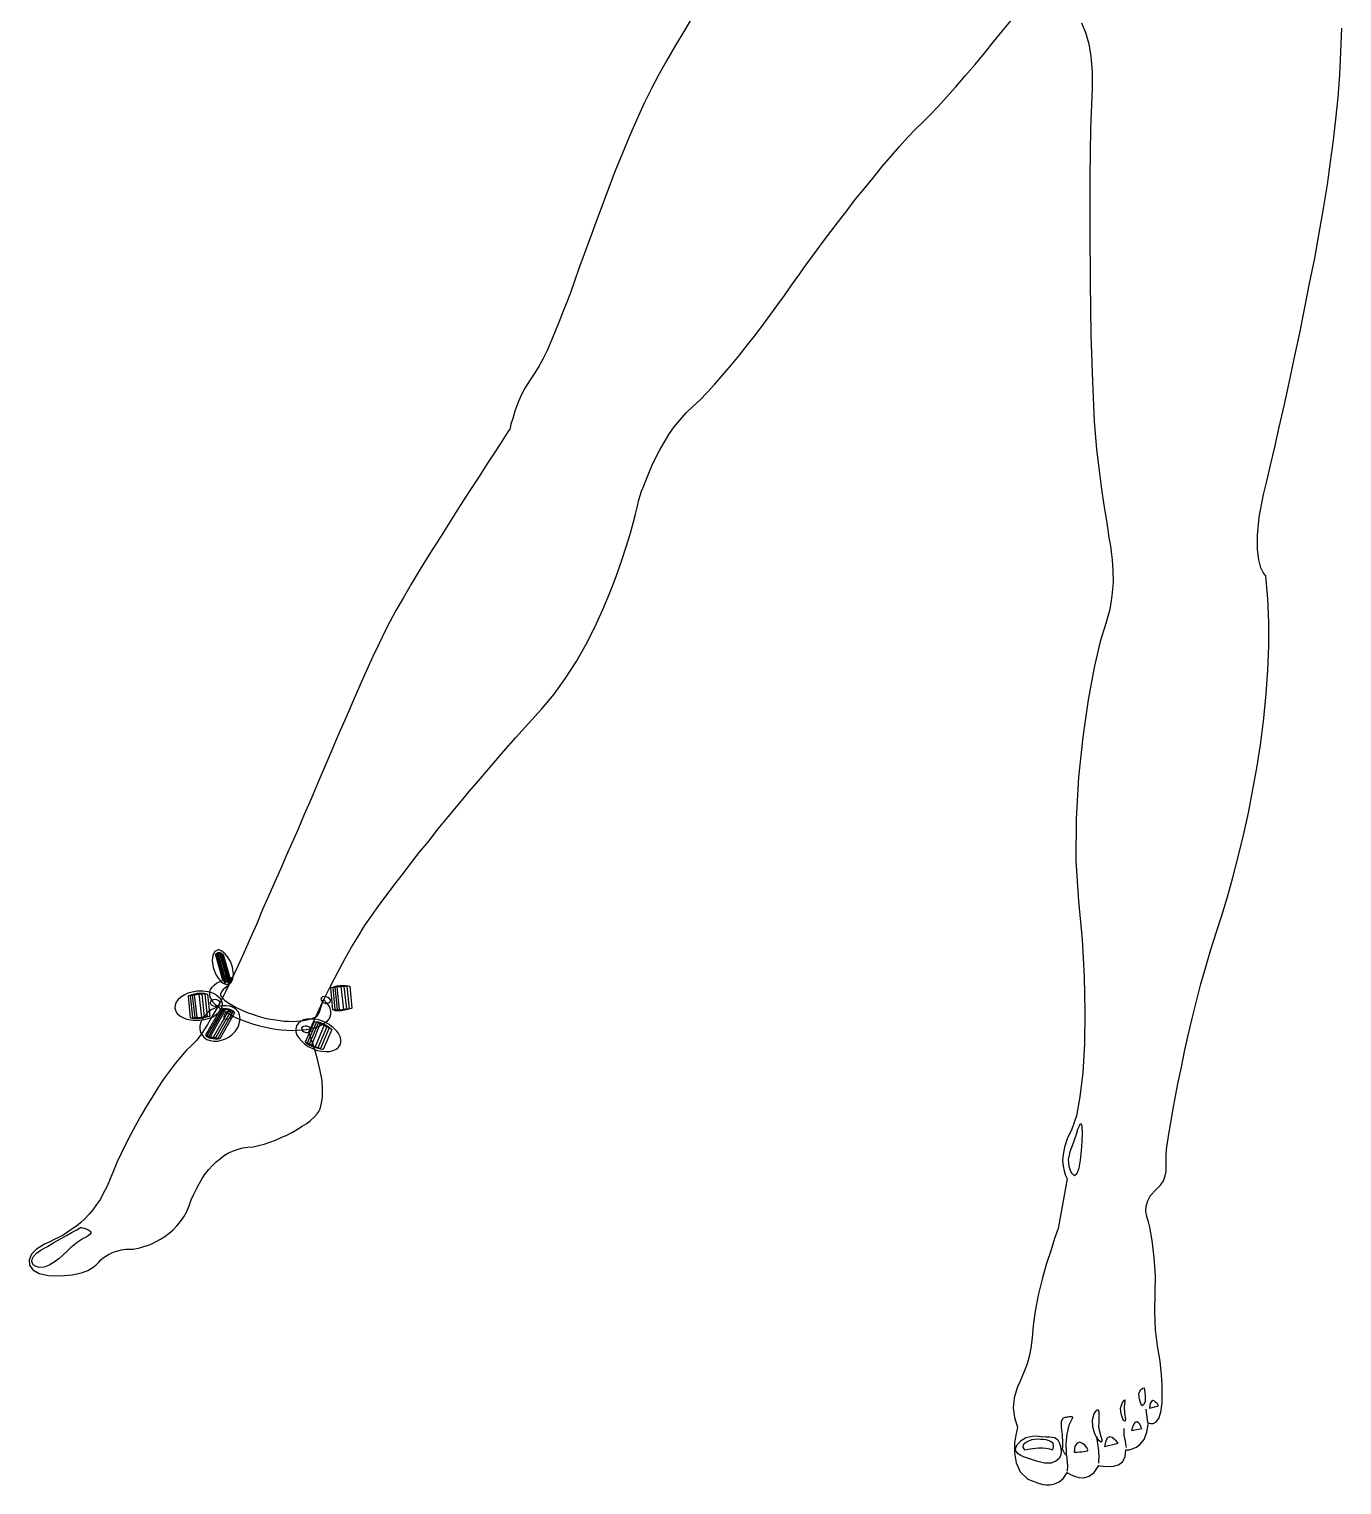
# Model space of a CAD drawing. Extents: x 136.15 to 137.16, y 57.96 to 59.7.
# Drawn here: x 136.15 to 136.933, y 57.962 to 58.83 of the extents above; entities that cross this region are included whole.
import ezdxf

# ---------------------------------------------------------------- set-up
doc = ezdxf.new("R2010")
doc.units = 0
doc.layers.get('0').update_dxf_attribs({"linetype": 'CONTINUOUS'})

msp = doc.modelspace()

# ---------------------------------------------------------------- linework, layer by layer
at = {"linetype": 'CONTINUOUS'}
for points in [[(136.54708, 58.83991), (136.54108, 58.82985), (136.53544, 58.82033), (136.53014, 58.81134), (136.52556, 58.80305), (136.52115, 58.79476), (136.51692, 58.78595), (136.51251, 58.77624), (136.5081, 58.76636), (136.50386, 58.75613), (136.49963, 58.74573), (136.49558, 58.73515), (136.4917, 58.72492), (136.48799, 58.71487), (136.48446, 58.70516), (136.48111, 58.696), (136.47794, 58.68735), (136.4753, 58.67977), (136.47282, 58.67289), (136.47071, 58.66725), (136.46894, 58.66284), (136.46612, 58.65578), (136.46347, 58.64943), (136.46118, 58.64361), (136.45889, 58.6385), (136.4566, 58.63373), (136.45413, 58.62933), (136.45166, 58.62509), (136.44884, 58.62103), (136.44602, 58.61662), (136.44355, 58.61186), (136.44143, 58.60693), (136.43967, 58.60217), (136.43843, 58.59793), (136.43738, 58.59458), (136.43684, 58.59229), (136.43667, 58.59141), (136.43596, 58.59053), (136.4342, 58.5877), (136.43155, 58.58347), (136.42785, 58.57782), (136.42344, 58.57112), (136.41832, 58.56336), (136.41286, 58.5549), (136.40704, 58.5459), (136.40104, 58.53638), (136.39504, 58.52685), (136.38905, 58.51732), (136.38323, 58.50798), (136.37793, 58.49899), (136.373, 58.49069), (136.36876, 58.48329), (136.36524, 58.47693), (136.36207, 58.47076), (136.35871, 58.46353), (136.35501, 58.45577), (136.35113, 58.44748), (136.34725, 58.43849), (136.34319, 58.42932), (136.33896, 58.41962), (136.33472, 58.40992), (136.33049, 58.40004), (136.32626, 58.39016), (136.3222, 58.38046), (136.31814, 58.37094), (136.31409, 58.36159), (136.31038, 58.35277), (136.30668, 58.34448), (136.30333, 58.3369), (136.29998, 58.32931), (136.29645, 58.32138), (136.29292, 58.31326), (136.28922, 58.3048), (136.28569, 58.29633), (136.28181, 58.28769), (136.27811, 58.2794), (136.27441, 58.27111), (136.2707, 58.26318), (136.267, 58.25576), (136.26347, 58.24854), (136.25977, 58.24219), (136.25641, 58.23619), (136.25306, 58.23125), (136.24989, 58.22701), (136.24671, 58.22367), (136.24354, 58.22067), (136.24037, 58.21696), (136.23701, 58.21291), (136.23366, 58.20849), (136.23014, 58.20356), (136.22678, 58.19844), (136.22326, 58.19297), (136.2199, 58.18751), (136.21655, 58.18187), (136.21338, 58.17605), (136.21038, 58.1704), (136.20738, 58.16476), (136.20474, 58.15929), (136.20227, 58.154), (136.20015, 58.14888), (136.19821, 58.14412), (136.19645, 58.13972), (136.19433, 58.13584), (136.19239, 58.13213), (136.1901, 58.12878), (136.18798, 58.12578), (136.18551, 58.12296), (136.18304, 58.12031), (136.18058, 58.11802), (136.17811, 58.1159), (136.17546, 58.11414), (136.17282, 58.11237), (136.17016, 58.11061), (136.16735, 58.1092), (136.16452, 58.10779), (136.16188, 58.10638), (136.15906, 58.10514), (136.1543, 58.10232), (136.1513, 58.09914), (136.14988, 58.09579), (136.15006, 58.09262), (136.15218, 58.0898), (136.15588, 58.08769), (136.16135, 58.08645), (136.16858, 58.08627), (136.17563, 58.08698), (136.1811, 58.08803), (136.18498, 58.08945), (136.18798, 58.09121), (136.18992, 58.09279), (136.19151, 58.09438), (136.19274, 58.09579), (136.19415, 58.09703), (136.19574, 58.09809), (136.19733, 58.09897), (136.19891, 58.09985), (136.20068, 58.10073), (136.20279, 58.10126), (136.20491, 58.10179), (136.20756, 58.10214), (136.21038, 58.10232), (136.21197, 58.10232), (136.21391, 58.10267), (136.21602, 58.10302), (136.21832, 58.10373), (136.22061, 58.10444), (136.22308, 58.1055), (136.22573, 58.10673), (136.22837, 58.10814), (136.23084, 58.10973), (136.23349, 58.11167), (136.23578, 58.11378), (136.23807, 58.11608), (136.24019, 58.11873), (136.24213, 58.12154), (136.24389, 58.12472), (136.2453, 58.12807), (136.24654, 58.1316), (136.24813, 58.13495), (136.24971, 58.13813), (136.2513, 58.1413), (136.25306, 58.1443), (136.25501, 58.14712), (136.25712, 58.14977), (136.25924, 58.15224), (136.26153, 58.15435), (136.264, 58.15629), (136.26647, 58.15823), (136.26894, 58.15964), (136.27176, 58.16088), (136.27458, 58.16193), (136.2774, 58.16264), (136.2804, 58.163), (136.28358, 58.16334), (136.28675, 58.16405), (136.2901, 58.16493), (136.29345, 58.16599), (136.29698, 58.16723), (136.30033, 58.16881), (136.30368, 58.17022), (136.30704, 58.17199), (136.31003, 58.17375), (136.31285, 58.17552), (136.3155, 58.17728), (136.31779, 58.17904), (136.31991, 58.18098), (136.32149, 58.18275), (136.32273, 58.18433), (136.32344, 58.18592), (136.32432, 58.18927), (136.32485, 58.19315), (136.32502, 58.19756), (136.32467, 58.20285), (136.32361, 58.20868), (136.32202, 58.21555), (136.31973, 58.22313), (136.31673, 58.23178), (136.31691, 58.23231), (136.31761, 58.23372), (136.31868, 58.23601), (136.32009, 58.23919), (136.32185, 58.24307), (136.32397, 58.24748), (136.32626, 58.25242), (136.32908, 58.25788), (136.33208, 58.2637), (136.33525, 58.2697), (136.3386, 58.27605), (136.34231, 58.2824), (136.34619, 58.28875), (136.35007, 58.2951), (136.3543, 58.30127), (136.35853, 58.30727), (136.36295, 58.31309), (136.36753, 58.31926), (136.37247, 58.32561), (136.3774, 58.33214), (136.3827, 58.33883), (136.38834, 58.34571), (136.39399, 58.35295), (136.39998, 58.36018), (136.40616, 58.36758), (136.41251, 58.37534), (136.4192, 58.3831), (136.42591, 58.39105), (136.43296, 58.39916), (136.44037, 58.40745), (136.44778, 58.41592), (136.45554, 58.42438), (136.46312, 58.43337), (136.47, 58.4429), (136.47635, 58.45277), (136.48217, 58.46318), (136.48746, 58.47341), (136.49222, 58.48381), (136.49646, 58.49387), (136.50017, 58.50357), (136.50334, 58.51274), (136.50616, 58.5212), (136.50845, 58.52879), (136.51022, 58.5355), (136.51162, 58.54079), (136.51269, 58.54484), (136.51321, 58.54748), (136.51339, 58.54837), (136.51357, 58.54872), (136.51392, 58.54995), (136.51445, 58.5519), (136.51533, 58.55454), (136.51657, 58.55772), (136.51798, 58.56124), (136.51957, 58.5653), (136.5215, 58.56954), (136.52362, 58.57412), (136.52609, 58.5787), (136.52873, 58.58347), (136.53156, 58.58823), (136.53473, 58.59282), (136.53826, 58.59705), (136.54196, 58.60128), (136.54584, 58.60498), (136.55008, 58.60886), (136.55449, 58.61345), (136.55907, 58.61839), (136.56384, 58.62386), (136.56877, 58.62968), (136.57371, 58.63567), (136.57847, 58.64185), (136.58341, 58.64802), (136.588, 58.6542), (136.59241, 58.66019), (136.59664, 58.66584), (136.60052, 58.6713), (136.60405, 58.67624), (136.60704, 58.68048), (136.60969, 58.68417), (136.61181, 58.68717), (136.61392, 58.69017), (136.61674, 58.69388), (136.62009, 58.69846), (136.62379, 58.70376), (136.6282, 58.7094), (136.63279, 58.7154), (136.63772, 58.72175), (136.64284, 58.72845), (136.64814, 58.73497), (136.6536, 58.74167), (136.65889, 58.7482), (136.66418, 58.75437), (136.6693, 58.76019), (136.67423, 58.76566), (136.67882, 58.77042), (136.68306, 58.77466), (136.68729, 58.77889), (136.69223, 58.784), (136.69734, 58.78964), (136.70281, 58.79582), (136.70845, 58.80235), (136.71427, 58.80905), (136.71991, 58.81592), (136.72538, 58.82262), (136.73067, 58.82915), (136.73561, 58.83514)], [(136.54708, 58.83991), (136.54108, 58.82985), (136.53544, 58.82033), (136.53014, 58.81134), (136.52556, 58.80305), (136.52115, 58.79476), (136.51692, 58.78595), (136.51251, 58.77624), (136.5081, 58.76636), (136.50386, 58.75613), (136.49963, 58.74573), (136.49558, 58.73515), (136.4917, 58.72492), (136.48799, 58.71487), (136.48446, 58.70516), (136.48111, 58.696), (136.47794, 58.68735), (136.4753, 58.67977), (136.47282, 58.67289), (136.47071, 58.66725), (136.46894, 58.66284), (136.46612, 58.65578), (136.46347, 58.64943), (136.46118, 58.64361), (136.45889, 58.6385), (136.4566, 58.63373), (136.45413, 58.62933), (136.45166, 58.62509), (136.44884, 58.62103), (136.44602, 58.61662), (136.44355, 58.61186), (136.44143, 58.60693), (136.43967, 58.60217), (136.43843, 58.59793), (136.43738, 58.59458), (136.43684, 58.59229), (136.43667, 58.59141), (136.43596, 58.59053), (136.4342, 58.5877), (136.43155, 58.58347), (136.42785, 58.57782), (136.42344, 58.57112), (136.41832, 58.56336), (136.41286, 58.5549), (136.40704, 58.5459), (136.40104, 58.53638), (136.39504, 58.52685), (136.38905, 58.51732), (136.38323, 58.50798), (136.37793, 58.49899), (136.373, 58.49069), (136.36876, 58.48329), (136.36524, 58.47693), (136.36207, 58.47076), (136.35871, 58.46353), (136.35501, 58.45577), (136.35113, 58.44748), (136.34725, 58.43849), (136.34319, 58.42932), (136.33896, 58.41962), (136.33472, 58.40992), (136.33049, 58.40004), (136.32626, 58.39016), (136.3222, 58.38046), (136.31814, 58.37094), (136.31409, 58.36159), (136.31038, 58.35277), (136.30668, 58.34448), (136.30333, 58.3369), (136.29998, 58.32931), (136.29645, 58.32138), (136.29292, 58.31326), (136.28922, 58.3048), (136.28569, 58.29633), (136.28181, 58.28769), (136.27811, 58.2794), (136.27441, 58.27111), (136.2707, 58.26318), (136.267, 58.25576), (136.26347, 58.24854), (136.25977, 58.24219), (136.25641, 58.23619), (136.25306, 58.23125), (136.24989, 58.22701), (136.24671, 58.22367), (136.24354, 58.22067), (136.24037, 58.21696), (136.23701, 58.21291), (136.23366, 58.20849), (136.23014, 58.20356), (136.22678, 58.19844), (136.22326, 58.19297), (136.2199, 58.18751), (136.21655, 58.18187), (136.21338, 58.17605), (136.21038, 58.1704), (136.20738, 58.16476), (136.20474, 58.15929), (136.20227, 58.154), (136.20015, 58.14888), (136.19821, 58.14412), (136.19645, 58.13972), (136.19433, 58.13584), (136.19239, 58.13213), (136.1901, 58.12878), (136.18798, 58.12578), (136.18551, 58.12296), (136.18304, 58.12031), (136.18058, 58.11802), (136.17811, 58.1159), (136.17546, 58.11414), (136.17282, 58.11237), (136.17016, 58.11061), (136.16735, 58.1092), (136.16452, 58.10779), (136.16188, 58.10638), (136.15906, 58.10514), (136.1543, 58.10232), (136.1513, 58.09914), (136.14988, 58.09579), (136.15006, 58.09262), (136.15218, 58.0898), (136.15588, 58.08769), (136.16135, 58.08645), (136.16858, 58.08627), (136.17563, 58.08698), (136.1811, 58.08803), (136.18498, 58.08945), (136.18798, 58.09121), (136.18992, 58.09279), (136.19151, 58.09438), (136.19274, 58.09579), (136.19415, 58.09703), (136.19574, 58.09809), (136.19733, 58.09897), (136.19891, 58.09985), (136.20068, 58.10073), (136.20279, 58.10126), (136.20491, 58.10179), (136.20756, 58.10214), (136.21038, 58.10232), (136.21197, 58.10232), (136.21391, 58.10267), (136.21602, 58.10302), (136.21832, 58.10373), (136.22061, 58.10444), (136.22308, 58.1055), (136.22573, 58.10673), (136.22837, 58.10814), (136.23084, 58.10973), (136.23349, 58.11167), (136.23578, 58.11378), (136.23807, 58.11608), (136.24019, 58.11873), (136.24213, 58.12154), (136.24389, 58.12472), (136.2453, 58.12807), (136.24654, 58.1316), (136.24813, 58.13495), (136.24971, 58.13813), (136.2513, 58.1413), (136.25306, 58.1443), (136.25501, 58.14712), (136.25712, 58.14977), (136.25924, 58.15224), (136.26153, 58.15435), (136.264, 58.15629), (136.26647, 58.15823), (136.26894, 58.15964), (136.27176, 58.16088), (136.27458, 58.16193), (136.2774, 58.16264), (136.2804, 58.163), (136.28358, 58.16334), (136.28675, 58.16405), (136.2901, 58.16493), (136.29345, 58.16599), (136.29698, 58.16723), (136.30033, 58.16881), (136.30368, 58.17022), (136.30704, 58.17199), (136.31003, 58.17375), (136.31285, 58.17552), (136.3155, 58.17728), (136.31779, 58.17904), (136.31991, 58.18098), (136.32149, 58.18275), (136.32273, 58.18433), (136.32344, 58.18592), (136.32432, 58.18927), (136.32485, 58.19315), (136.32502, 58.19756), (136.32467, 58.20285), (136.32361, 58.20868), (136.32202, 58.21555), (136.31973, 58.22313), (136.31673, 58.23178), (136.31691, 58.23231), (136.31761, 58.23372), (136.31868, 58.23601), (136.32009, 58.23919), (136.32185, 58.24307), (136.32397, 58.24748), (136.32626, 58.25242), (136.32908, 58.25788), (136.33208, 58.2637), (136.33525, 58.2697), (136.3386, 58.27605), (136.34231, 58.2824), (136.34619, 58.28875), (136.35007, 58.2951), (136.3543, 58.30127), (136.35853, 58.30727), (136.36295, 58.31309), (136.36753, 58.31926), (136.37247, 58.32561), (136.3774, 58.33214), (136.3827, 58.33883), (136.38834, 58.34571), (136.39399, 58.35295), (136.39998, 58.36018), (136.40616, 58.36758), (136.41251, 58.37534), (136.4192, 58.3831), (136.42591, 58.39105), (136.43296, 58.39916), (136.44037, 58.40745), (136.44778, 58.41592), (136.45554, 58.42438), (136.46312, 58.43337), (136.47, 58.4429), (136.47635, 58.45277), (136.48217, 58.46318), (136.48746, 58.47341), (136.49222, 58.48381), (136.49646, 58.49387), (136.50017, 58.50357), (136.50334, 58.51274), (136.50616, 58.5212), (136.50845, 58.52879), (136.51022, 58.5355), (136.51162, 58.54079), (136.51269, 58.54484), (136.51321, 58.54748), (136.51339, 58.54837), (136.51357, 58.54872), (136.51392, 58.54995), (136.51445, 58.5519), (136.51533, 58.55454), (136.51657, 58.55772), (136.51798, 58.56124), (136.51957, 58.5653), (136.5215, 58.56954), (136.52362, 58.57412), (136.52609, 58.5787), (136.52873, 58.58347), (136.53156, 58.58823), (136.53473, 58.59282), (136.53826, 58.59705), (136.54196, 58.60128), (136.54584, 58.60498), (136.55008, 58.60886), (136.55449, 58.61345), (136.55907, 58.61839), (136.56384, 58.62386), (136.56877, 58.62968), (136.57371, 58.63567), (136.57847, 58.64185), (136.58341, 58.64802), (136.588, 58.6542), (136.59241, 58.66019), (136.59664, 58.66584), (136.60052, 58.6713), (136.60405, 58.67624), (136.60704, 58.68048), (136.60969, 58.68417), (136.61181, 58.68717), (136.61392, 58.69017), (136.61674, 58.69388), (136.62009, 58.69846), (136.62379, 58.70376), (136.6282, 58.7094), (136.63279, 58.7154), (136.63772, 58.72175), (136.64284, 58.72845), (136.64814, 58.73497), (136.6536, 58.74167), (136.65889, 58.7482), (136.66418, 58.75437), (136.6693, 58.76019), (136.67423, 58.76566), (136.67882, 58.77042), (136.68306, 58.77466), (136.68729, 58.77889), (136.69223, 58.784), (136.69734, 58.78964), (136.70281, 58.79582), (136.70845, 58.80235), (136.71427, 58.80905), (136.71991, 58.81592), (136.72538, 58.82262), (136.73067, 58.82915), (136.73561, 58.83514)], [(136.77777, 58.83391), (136.78024, 58.82826), (136.78217, 58.82139), (136.78341, 58.81381), (136.78412, 58.80499), (136.78412, 58.79494), (136.78324, 58.77078), (136.7827, 58.7422), (136.7827, 58.71099), (136.78288, 58.67906), (136.78341, 58.64802), (136.78429, 58.6198), (136.78535, 58.59634), (136.78676, 58.57941), (136.78835, 58.56689), (136.78976, 58.55578), (136.79117, 58.54607), (136.79241, 58.53796), (136.79346, 58.53144), (136.79417, 58.52667), (136.7947, 58.52386), (136.79488, 58.52279), (136.79505, 58.52174), (136.79558, 58.51839), (136.79611, 58.51363), (136.79646, 58.50727), (136.79664, 58.50004), (136.79593, 58.49211), (136.7947, 58.48381), (136.79223, 58.47553), (136.78888, 58.46477), (136.78535, 58.44925), (136.78182, 58.43002), (136.77865, 58.4078), (136.776, 58.38381), (136.7746, 58.35894), (136.77441, 58.3339), (136.776, 58.30991), (136.77812, 58.28698), (136.77936, 58.26476), (136.77988, 58.24377), (136.77953, 58.22472), (136.77865, 58.20761), (136.77689, 58.19315), (136.77477, 58.18169), (136.77194, 58.17375), (136.7693, 58.16811), (136.76772, 58.16317), (136.76683, 58.15876), (136.76648, 58.15506), (136.76683, 58.1517), (136.76736, 58.14888), (136.76824, 58.14624), (136.7693, 58.14412), (136.76384, 58.11449), (136.7633, 58.1129), (136.76172, 58.10849), (136.7596, 58.10179), (136.75696, 58.09368), (136.75431, 58.08433), (136.75202, 58.07481), (136.75008, 58.06529), (136.74902, 58.05664), (136.74831, 58.04923), (136.74761, 58.04306), (136.74655, 58.03812), (136.74531, 58.03389), (136.74408, 58.03019), (136.74267, 58.02683), (136.74126, 58.02348), (136.73967, 58.02013), (136.73755, 58.0136), (136.73702, 58.00761), (136.7379, 58.00179), (136.73967, 57.99597), (136.73932, 57.99474), (136.73861, 57.9912), (136.7379, 57.98644), (136.73773, 57.98063), (136.73879, 57.9748), (136.74126, 57.96933), (136.74585, 57.96492), (136.75308, 57.96228), (136.75361, 57.96211), (136.75484, 57.96175), (136.75678, 57.96157), (136.75907, 57.96157), (136.76172, 57.96211), (136.76454, 57.96334), (136.76701, 57.96563), (136.7693, 57.96899), (136.76983, 57.96863), (136.77124, 57.96775), (136.77353, 57.96669), (136.77618, 57.96599), (136.77918, 57.96581), (136.78236, 57.96669), (136.78535, 57.96899), (136.78817, 57.97304), (136.78888, 57.97287), (136.79082, 57.97269), (136.79364, 57.97251), (136.79681, 57.97269), (136.79981, 57.97357), (136.80228, 57.97533), (136.80387, 57.97833), (136.80422, 57.98256), (136.80475, 57.98256), (136.80616, 57.98256), (136.8081, 57.98309), (136.81057, 57.98398), (136.81286, 57.98591), (136.81516, 57.98874), (136.81675, 57.99297), (136.8178, 57.99862), (136.81816, 57.99844), (136.81921, 57.99826), (136.82063, 57.99826), (136.82239, 57.99914), (136.82397, 58.00126), (136.82521, 58.00496), (136.82592, 58.0106), (136.82592, 58.0189), (136.82592, 58.02119), (136.82556, 58.02719), (136.82468, 58.0353), (136.82309, 58.04447), (136.82186, 58.05417), (136.82151, 58.06493), (136.82168, 58.07569), (136.82186, 58.08627), (136.82116, 58.09703), (136.81992, 58.10744), (136.81851, 58.11537), (136.8178, 58.11855), (136.81763, 58.11908), (136.8171, 58.12031), (136.81657, 58.12243), (136.81621, 58.1249), (136.81639, 58.12789), (136.81728, 58.13107), (136.81904, 58.13425), (136.82186, 58.13742), (136.82486, 58.14042), (136.82662, 58.14306), (136.82768, 58.14589), (136.82821, 58.14853), (136.82821, 58.15136), (136.82821, 58.15453), (136.82821, 58.15788), (136.82856, 58.16176), (136.82892, 58.1644), (136.82944, 58.16829), (136.83033, 58.17322), (136.83121, 58.17904), (136.83244, 58.18592), (136.83385, 58.19351), (136.83544, 58.2018), (136.83738, 58.21079), (136.83932, 58.22014), (136.84144, 58.22984), (136.84391, 58.23989), (136.84637, 58.25012), (136.84902, 58.26053), (136.85202, 58.27076), (136.85501, 58.28099), (136.85819, 58.29104), (136.86155, 58.30127), (136.86489, 58.31238), (136.86807, 58.32402), (136.87124, 58.33637), (136.87442, 58.34925), (136.87742, 58.36265), (136.88007, 58.37641), (136.88253, 58.39034), (136.88483, 58.40462), (136.88659, 58.41909), (136.888, 58.43355), (136.88906, 58.44784), (136.88959, 58.4623), (136.88959, 58.47641), (136.88906, 58.49034), (136.88783, 58.50392), (136.8873, 58.50445), (136.88624, 58.50604), (136.88483, 58.50886), (136.88359, 58.51344), (136.88271, 58.5198), (136.88271, 58.52826), (136.88376, 58.53902), (136.88641, 58.55243), (136.88835, 58.56054), (136.89064, 58.57006), (136.89311, 58.58082), (136.89576, 58.59264), (136.89876, 58.60551), (136.90176, 58.6191), (136.90475, 58.63338), (136.90793, 58.64802), (136.91093, 58.66301), (136.91392, 58.67836), (136.91692, 58.69352), (136.91957, 58.70852), (136.92222, 58.72316), (136.92451, 58.73744), (136.92645, 58.75102), (136.92822, 58.7639), (136.92962, 58.77642), (136.93086, 58.78947), (136.93191, 58.80287), (136.93262, 58.81663), (136.93315, 58.83074)], [(136.77777, 58.83391), (136.78024, 58.82826), (136.78217, 58.82139), (136.78341, 58.81381), (136.78412, 58.80499), (136.78412, 58.79494), (136.78324, 58.77078), (136.7827, 58.7422), (136.7827, 58.71099), (136.78288, 58.67906), (136.78341, 58.64802), (136.78429, 58.6198), (136.78535, 58.59634), (136.78676, 58.57941), (136.78835, 58.56689), (136.78976, 58.55578), (136.79117, 58.54607), (136.79241, 58.53796), (136.79346, 58.53144), (136.79417, 58.52667), (136.7947, 58.52386), (136.79488, 58.52279), (136.79505, 58.52174), (136.79558, 58.51839), (136.79611, 58.51363), (136.79646, 58.50727), (136.79664, 58.50004), (136.79593, 58.49211), (136.7947, 58.48381), (136.79223, 58.47553), (136.78888, 58.46477), (136.78535, 58.44925), (136.78182, 58.43002), (136.77865, 58.4078), (136.776, 58.38381), (136.7746, 58.35894), (136.77441, 58.3339), (136.776, 58.30991), (136.77812, 58.28698), (136.77936, 58.26476), (136.77988, 58.24377), (136.77953, 58.22472), (136.77865, 58.20761), (136.77689, 58.19315), (136.77477, 58.18169), (136.77194, 58.17375), (136.7693, 58.16811), (136.76772, 58.16317), (136.76683, 58.15876), (136.76648, 58.15506), (136.76683, 58.1517), (136.76736, 58.14888), (136.76824, 58.14624), (136.7693, 58.14412), (136.76384, 58.11449), (136.7633, 58.1129), (136.76172, 58.10849), (136.7596, 58.10179), (136.75696, 58.09368), (136.75431, 58.08433), (136.75202, 58.07481), (136.75008, 58.06529), (136.74902, 58.05664), (136.74831, 58.04923), (136.74761, 58.04306), (136.74655, 58.03812), (136.74531, 58.03389), (136.74408, 58.03019), (136.74267, 58.02683), (136.74126, 58.02348), (136.73967, 58.02013), (136.73755, 58.0136), (136.73702, 58.00761), (136.7379, 58.00179), (136.73967, 57.99597), (136.73932, 57.99474), (136.73861, 57.9912), (136.7379, 57.98644), (136.73773, 57.98063), (136.73879, 57.9748), (136.74126, 57.96933), (136.74585, 57.96492), (136.75308, 57.96228), (136.75361, 57.96211), (136.75484, 57.96175), (136.75678, 57.96157), (136.75907, 57.96157), (136.76172, 57.96211), (136.76454, 57.96334), (136.76701, 57.96563), (136.7693, 57.96899), (136.76983, 57.96863), (136.77124, 57.96775), (136.77353, 57.96669), (136.77618, 57.96599), (136.77918, 57.96581), (136.78236, 57.96669), (136.78535, 57.96899), (136.78817, 57.97304), (136.78888, 57.97287), (136.79082, 57.97269), (136.79364, 57.97251), (136.79681, 57.97269), (136.79981, 57.97357), (136.80228, 57.97533), (136.80387, 57.97833), (136.80422, 57.98256), (136.80475, 57.98256), (136.80616, 57.98256), (136.8081, 57.98309), (136.81057, 57.98398), (136.81286, 57.98591), (136.81516, 57.98874), (136.81675, 57.99297), (136.8178, 57.99862), (136.81816, 57.99844), (136.81921, 57.99826), (136.82063, 57.99826), (136.82239, 57.99914), (136.82397, 58.00126), (136.82521, 58.00496), (136.82592, 58.0106), (136.82592, 58.0189), (136.82592, 58.02119), (136.82556, 58.02719), (136.82468, 58.0353), (136.82309, 58.04447), (136.82186, 58.05417), (136.82151, 58.06493), (136.82168, 58.07569), (136.82186, 58.08627), (136.82116, 58.09703), (136.81992, 58.10744), (136.81851, 58.11537), (136.8178, 58.11855), (136.81763, 58.11908), (136.8171, 58.12031), (136.81657, 58.12243), (136.81621, 58.1249), (136.81639, 58.12789), (136.81728, 58.13107), (136.81904, 58.13425), (136.82186, 58.13742), (136.82486, 58.14042), (136.82662, 58.14306), (136.82768, 58.14589), (136.82821, 58.14853), (136.82821, 58.15136), (136.82821, 58.15453), (136.82821, 58.15788), (136.82856, 58.16176), (136.82892, 58.1644), (136.82944, 58.16829), (136.83033, 58.17322), (136.83121, 58.17904), (136.83244, 58.18592), (136.83385, 58.19351), (136.83544, 58.2018), (136.83738, 58.21079), (136.83932, 58.22014), (136.84144, 58.22984), (136.84391, 58.23989), (136.84637, 58.25012), (136.84902, 58.26053), (136.85202, 58.27076), (136.85501, 58.28099), (136.85819, 58.29104), (136.86155, 58.30127), (136.86489, 58.31238), (136.86807, 58.32402), (136.87124, 58.33637), (136.87442, 58.34925), (136.87742, 58.36265), (136.88007, 58.37641), (136.88253, 58.39034), (136.88483, 58.40462), (136.88659, 58.41909), (136.888, 58.43355), (136.88906, 58.44784), (136.88959, 58.4623), (136.88959, 58.47641), (136.88906, 58.49034), (136.88783, 58.50392), (136.8873, 58.50445), (136.88624, 58.50604), (136.88483, 58.50886), (136.88359, 58.51344), (136.88271, 58.5198), (136.88271, 58.52826), (136.88376, 58.53902), (136.88641, 58.55243), (136.88835, 58.56054), (136.89064, 58.57006), (136.89311, 58.58082), (136.89576, 58.59264), (136.89876, 58.60551), (136.90176, 58.6191), (136.90475, 58.63338), (136.90793, 58.64802), (136.91093, 58.66301), (136.91392, 58.67836), (136.91692, 58.69352), (136.91957, 58.70852), (136.92222, 58.72316), (136.92451, 58.73744), (136.92645, 58.75102), (136.92822, 58.7639), (136.92962, 58.77642), (136.93086, 58.78947), (136.93191, 58.80287), (136.93262, 58.81663), (136.93315, 58.83074)], [(136.26823, 58.26018), (136.27017, 58.26106), (136.27141, 58.26335), (136.27176, 58.26652), (136.27123, 58.27058), (136.2707, 58.27235), (136.27, 58.27394), (136.26911, 58.27552), (136.26823, 58.27675), (136.26753, 58.27763), (136.26682, 58.27852), (136.26611, 58.27904), (136.26541, 58.27975), (136.2647, 58.28011), (136.264, 58.28046), (136.26329, 58.28081), (136.26259, 58.28081), (136.26065, 58.27993), (136.25941, 58.27763), (136.25906, 58.27428), (136.25977, 58.27023), (136.26047, 58.26811), (136.26135, 58.26618), (136.26223, 58.26459), (136.26347, 58.263), (136.26453, 58.26176), (136.26576, 58.26088), (136.267, 58.26035), (136.26823, 58.26018)], [(136.26576, 58.27799), (136.27, 58.26264), (136.26964, 58.26229), (136.26858, 58.26159), (136.267, 58.26141), (136.26541, 58.26264), (136.26118, 58.27816), (136.26153, 58.27852), (136.26241, 58.27922), (136.26382, 58.27922), (136.26576, 58.27799)], [(136.26506, 58.27816), (136.26946, 58.26247), (136.26911, 58.26211), (136.26823, 58.26176), (136.26717, 58.26159), (136.26594, 58.26247), (136.26153, 58.27834), (136.26188, 58.27852), (136.26259, 58.27904), (136.26365, 58.27904), (136.26506, 58.27816)], [(136.26435, 58.27834), (136.26876, 58.26229), (136.26858, 58.26211), (136.26806, 58.26176), (136.26735, 58.26176), (136.26647, 58.26247), (136.26206, 58.27834), (136.26223, 58.27852), (136.26277, 58.2787), (136.26347, 58.2787), (136.26435, 58.27834)], [(136.26717, 58.26247), (136.26259, 58.27852), (136.26347, 58.27852), (136.26823, 58.26211), (136.26806, 58.26194), (136.26788, 58.26194), (136.26753, 58.26194), (136.26717, 58.26247)], [(136.32556, 58.25118), (136.32767, 58.24888), (136.32908, 58.24659), (136.32979, 58.2443), (136.32979, 58.24201), (136.32925, 58.2406), (136.32855, 58.23919), (136.32732, 58.23795), (136.3259, 58.23689), (136.32432, 58.23584), (136.32238, 58.23495), (136.32026, 58.23425), (136.31797, 58.23372), (136.31532, 58.23319), (136.31268, 58.23284), (136.30985, 58.23266), (136.30686, 58.23248), (136.30368, 58.23266), (136.30033, 58.23284), (136.29698, 58.23336), (136.29363, 58.23389), (136.2901, 58.2346), (136.28675, 58.23548), (136.2834, 58.23654), (136.28005, 58.2376), (136.27688, 58.23883), (136.2737, 58.24007), (136.27088, 58.24148), (136.26823, 58.24307), (136.26576, 58.24448), (136.26347, 58.24607), (136.26153, 58.24765), (136.25994, 58.24924), (136.25889, 58.251), (136.258, 58.25259), (136.25765, 58.254), (136.25765, 58.25559), (136.25818, 58.25718), (136.25906, 58.25859), (136.26029, 58.25982), (136.26188, 58.26106), (136.26382, 58.26194), (136.26594, 58.26282), (136.26823, 58.2637), (136.27088, 58.26423), (136.26858, 58.2593), (136.267, 58.25823), (136.26558, 58.25718), (136.2647, 58.25576), (136.26417, 58.25435), (136.26417, 58.25365), (136.2647, 58.25277), (136.26541, 58.25188), (136.26647, 58.25083), (136.26788, 58.24977), (136.26946, 58.24871), (136.27141, 58.24765), (136.27334, 58.24642), (136.27564, 58.24536), (136.27811, 58.2443), (136.28058, 58.24324), (136.28322, 58.24236), (136.28587, 58.24148), (136.28852, 58.2406), (136.29134, 58.23989), (136.29416, 58.23936), (136.29681, 58.23901), (136.29962, 58.23866), (136.30209, 58.23831), (136.30474, 58.23831), (136.30704, 58.23813), (136.30933, 58.23831), (136.31162, 58.23848), (136.31356, 58.23866), (136.3155, 58.23901), (136.31709, 58.23936), (136.31868, 58.23989), (136.31991, 58.24042), (136.32097, 58.24095), (136.32185, 58.24166), (136.32256, 58.24236), (136.32291, 58.24324), (136.32556, 58.25118)], [(136.26611, 58.26318), (136.26611, 58.26282), (136.26611, 58.26247), (136.26611, 58.26211), (136.26629, 58.26176), (136.26647, 58.26106), (136.26682, 58.26071), (136.26717, 58.26035), (136.2677, 58.26018), (136.26841, 58.26035), (136.26911, 58.26088), (136.26964, 58.26176), (136.27, 58.26282), (136.27, 58.26388), (136.26964, 58.26476), (136.26911, 58.26547), (136.26841, 58.26582), (136.2677, 58.26564), (136.267, 58.26511), (136.26647, 58.26423), (136.26611, 58.26318)], [(136.34125, 58.25912), (136.34248, 58.24607), (136.34213, 58.24589), (136.34125, 58.24571), (136.33984, 58.24519), (136.33808, 58.24483), (136.33631, 58.24448), (136.33437, 58.2443), (136.33261, 58.24448), (136.33102, 58.245), (136.32996, 58.25823), (136.33014, 58.25841), (136.33102, 58.25859), (136.33208, 58.25894), (136.33349, 58.2593), (136.33525, 58.25964), (136.3372, 58.25964), (136.33913, 58.25964), (136.34125, 58.25912)], [(136.25183, 58.23883), (136.25465, 58.23919), (136.2573, 58.24007), (136.25959, 58.24095), (136.26153, 58.24219), (136.26312, 58.2436), (136.26435, 58.24519), (136.26506, 58.24695), (136.26523, 58.24871), (136.26488, 58.25012), (136.264, 58.25153), (136.26294, 58.25259), (136.2617, 58.25365), (136.26065, 58.25435), (136.25941, 58.25488), (136.25818, 58.25542), (136.25677, 58.25576), (136.25518, 58.25594), (136.25359, 58.25612), (136.25183, 58.25612), (136.25006, 58.25612), (136.24725, 58.25559), (136.24459, 58.25488), (136.2423, 58.25383), (136.24037, 58.25259), (136.23878, 58.25118), (136.23754, 58.24959), (136.23701, 58.24783), (136.23683, 58.24607), (136.23737, 58.2443), (136.23825, 58.24289), (136.23983, 58.24148), (136.2416, 58.24042), (136.24389, 58.23954), (136.24636, 58.23901), (136.24901, 58.23866), (136.25183, 58.23883)], [(136.25624, 58.25435), (136.25765, 58.24131), (136.2573, 58.24112), (136.25641, 58.24095), (136.25501, 58.24042), (136.25324, 58.24007), (136.25147, 58.23972), (136.24954, 58.23954), (136.24777, 58.23972), (136.24618, 58.24024), (136.24495, 58.25347), (136.24513, 58.25365), (136.24601, 58.25383), (136.24707, 58.25418), (136.24847, 58.25453), (136.25024, 58.25488), (136.25218, 58.25488), (136.25412, 58.25488), (136.25624, 58.25435)], [(136.25465, 58.25435), (136.25606, 58.24112), (136.25589, 58.24095), (136.25518, 58.24077), (136.25412, 58.24042), (136.25289, 58.24024), (136.25147, 58.23989), (136.25006, 58.23989), (136.24865, 58.24007), (136.24759, 58.24042), (136.24618, 58.25365), (136.24636, 58.25365), (136.24707, 58.254), (136.24795, 58.25418), (136.24901, 58.25453), (136.25042, 58.25471), (136.25183, 58.25471), (136.25324, 58.25471), (136.25465, 58.25435)], [(136.25289, 58.25435), (136.2543, 58.24077), (136.25412, 58.24077), (136.25377, 58.2406), (136.25306, 58.24042), (136.25218, 58.24024), (136.2513, 58.24007), (136.25042, 58.24007), (136.24971, 58.24007), (136.24901, 58.24042), (136.24742, 58.25383), (136.24759, 58.25383), (136.24795, 58.254), (136.24865, 58.25418), (136.24936, 58.25435), (136.25024, 58.25435), (136.2513, 58.25453), (136.25218, 58.25453), (136.25289, 58.25435)], [(136.25024, 58.2406), (136.24865, 58.254), (136.25113, 58.25435), (136.25271, 58.2406), (136.25236, 58.24042), (136.25183, 58.24024), (136.25095, 58.24024), (136.25024, 58.2406)], [(136.26082, 58.2473), (136.26118, 58.2473), (136.26153, 58.24748), (136.26188, 58.24748), (136.26223, 58.24765), (136.26277, 58.24783), (136.26329, 58.24818), (136.26347, 58.24871), (136.26365, 58.24924), (136.26347, 58.24995), (136.26277, 58.25065), (136.26188, 58.251), (136.26082, 58.25118), (136.25977, 58.251), (136.25889, 58.25065), (136.25818, 58.24995), (136.258, 58.24924), (136.25818, 58.24854), (136.25889, 58.24783), (136.25977, 58.24748), (136.26082, 58.2473)], [(136.32644, 58.24907), (136.32679, 58.24888), (136.32714, 58.24888), (136.32732, 58.24888), (136.32767, 58.24907), (136.32837, 58.24924), (136.3289, 58.24942), (136.32944, 58.24977), (136.32961, 58.2503), (136.32961, 58.251), (136.32908, 58.25188), (136.3282, 58.25242), (136.32714, 58.25277), (136.32608, 58.25295), (136.32502, 58.25277), (136.32432, 58.25224), (136.32397, 58.25153), (136.32414, 58.25083), (136.32449, 58.25012), (136.32537, 58.24942), (136.32644, 58.24907)], [(136.33949, 58.25894), (136.34089, 58.24571), (136.34072, 58.24571), (136.34001, 58.24536), (136.33896, 58.24519), (136.33772, 58.24483), (136.33631, 58.24465), (136.3349, 58.24465), (136.33349, 58.24483), (136.33243, 58.24519), (136.3312, 58.25841), (136.33137, 58.25841), (136.3319, 58.25859), (136.33278, 58.25894), (136.33402, 58.25912), (136.33525, 58.2593), (136.33666, 58.2593), (136.33808, 58.2593), (136.33949, 58.25894)], [(136.33772, 58.25894), (136.33931, 58.24554), (136.33913, 58.24554), (136.33878, 58.24536), (136.33808, 58.24519), (136.3372, 58.24483), (136.33631, 58.24483), (136.33543, 58.24465), (136.33455, 58.24483), (136.33384, 58.24519), (136.33243, 58.25859), (136.33261, 58.25859), (136.33296, 58.25876), (136.33367, 58.25894), (136.33437, 58.25912), (136.33525, 58.25912), (136.33613, 58.25912), (136.33701, 58.25912), (136.33772, 58.25894)], [(136.33508, 58.24519), (136.33367, 58.25876), (136.33596, 58.25894), (136.33755, 58.24519), (136.33737, 58.245), (136.33666, 58.245), (136.33578, 58.24483), (136.33508, 58.24519)], [(136.25782, 58.22667), (136.26012, 58.22631), (136.26241, 58.22631), (136.2647, 58.22684), (136.267, 58.22772), (136.26911, 58.22878), (136.27105, 58.23037), (136.27282, 58.23213), (136.27423, 58.23407), (136.27493, 58.23584), (136.27546, 58.2376), (136.27582, 58.23936), (136.27564, 58.24095), (136.27546, 58.24201), (136.27511, 58.24307), (136.27458, 58.24395), (136.27388, 58.24483), (136.27299, 58.24554), (136.27194, 58.24624), (136.27088, 58.24677), (136.26964, 58.24712), (136.26753, 58.24748), (136.26523, 58.24748), (136.26294, 58.24695), (136.26065, 58.24607), (136.25853, 58.245), (136.25641, 58.24342), (136.25483, 58.24166), (136.25342, 58.23972), (136.25236, 58.2376), (136.25183, 58.23548), (136.25183, 58.23355), (136.25218, 58.2316), (136.25306, 58.22984), (136.2543, 58.22843), (136.25589, 58.22737), (136.25782, 58.22667)], [(136.27246, 58.24324), (136.26365, 58.22772), (136.26329, 58.22772), (136.26241, 58.22755), (136.26118, 58.22755), (136.25977, 58.22772), (136.25835, 58.2279), (136.25694, 58.22825), (136.25589, 58.22913), (136.25535, 58.23019), (136.26435, 58.24571), (136.26453, 58.24571), (136.26523, 58.24589), (136.26629, 58.24589), (136.26753, 58.24589), (136.26894, 58.24571), (136.27017, 58.24519), (136.27141, 58.24448), (136.27246, 58.24324)], [(136.27141, 58.24377), (136.26241, 58.2279), (136.26223, 58.2279), (136.26153, 58.2279), (136.26065, 58.2279), (136.25959, 58.2279), (136.25853, 58.22808), (136.25747, 58.22843), (136.25677, 58.22896), (136.25624, 58.22984), (136.26541, 58.24554), (136.26558, 58.24554), (136.26611, 58.24571), (136.26682, 58.24571), (136.26788, 58.24571), (136.26876, 58.24554), (136.26982, 58.24519), (136.2707, 58.24465), (136.27141, 58.24377)], [(136.27017, 58.2443), (136.261, 58.22825), (136.26047, 58.22825), (136.25924, 58.22808), (136.258, 58.22843), (136.2573, 58.22948), (136.26629, 58.24554), (136.26682, 58.24554), (136.26806, 58.24536), (136.26929, 58.245), (136.27017, 58.2443)], [(136.25818, 58.22913), (136.26717, 58.24536), (136.26911, 58.24483), (136.25977, 58.22843), (136.25959, 58.22843), (136.25906, 58.22843), (136.25835, 58.2286), (136.25818, 58.22913)], [(136.267, 58.24307), (136.26682, 58.24271), (136.26665, 58.24254), (136.26647, 58.24219), (136.26629, 58.24183), (136.26611, 58.24112), (136.26611, 58.2406), (136.26611, 58.24007), (136.26647, 58.23972), (136.26717, 58.23936), (136.26806, 58.23936), (136.26894, 58.23972), (136.26982, 58.24042), (136.27053, 58.24131), (136.27088, 58.24219), (136.2707, 58.24307), (136.27035, 58.24377), (136.26964, 58.24412), (136.26894, 58.24412), (136.26788, 58.24377), (136.267, 58.24307)], [(136.31902, 58.2219), (136.32167, 58.22084), (136.32432, 58.22032), (136.32696, 58.22014), (136.32925, 58.22014), (136.33137, 58.22067), (136.33313, 58.22155), (136.33455, 58.22279), (136.33543, 58.2242), (136.33578, 58.2256), (136.33596, 58.22719), (136.33561, 58.2286), (136.3349, 58.23019), (136.3342, 58.23125), (136.33349, 58.23231), (136.33243, 58.23336), (136.33137, 58.23443), (136.33014, 58.23531), (136.3289, 58.23619), (136.32749, 58.23707), (136.3259, 58.23778), (136.32326, 58.23883), (136.32061, 58.23936), (136.31797, 58.23954), (136.31568, 58.23954), (136.31356, 58.23901), (136.3118, 58.23813), (136.31038, 58.23689), (136.30933, 58.23548), (136.30897, 58.23372), (136.30897, 58.23196), (136.30968, 58.23001), (136.31074, 58.22825), (136.31233, 58.22649), (136.31426, 58.22472), (136.31638, 58.22313), (136.31902, 58.2219)], [(136.31497, 58.2316), (136.31532, 58.23143), (136.31568, 58.23143), (136.31585, 58.23143), (136.31621, 58.23143), (136.31691, 58.2316), (136.31744, 58.23196), (136.31797, 58.23231), (136.31814, 58.23284), (136.31814, 58.23355), (136.31761, 58.23443), (136.31673, 58.23495), (136.31568, 58.23531), (136.31462, 58.23531), (136.31356, 58.23513), (136.31285, 58.2346), (136.3125, 58.23407), (136.31268, 58.23319), (136.31303, 58.23248), (136.31391, 58.23196), (136.31497, 58.2316)], [(136.33049, 58.23336), (136.32537, 58.22137), (136.32502, 58.22137), (136.32397, 58.22155), (136.32256, 58.2219), (136.32097, 58.22243), (136.3192, 58.22296), (136.31744, 58.22384), (136.31585, 58.22472), (136.3148, 58.22596), (136.32009, 58.23813), (136.32044, 58.23813), (136.32114, 58.23795), (136.32238, 58.23778), (136.32379, 58.23743), (136.32537, 58.23672), (136.32714, 58.23584), (136.3289, 58.23478), (136.33049, 58.23336)], [(136.3289, 58.23425), (136.32379, 58.2219), (136.32344, 58.2219), (136.32273, 58.22208), (136.32167, 58.22225), (136.32044, 58.22261), (136.3192, 58.22313), (136.31797, 58.22384), (136.31673, 58.22455), (136.31603, 58.22543), (136.32132, 58.2376), (136.32149, 58.2376), (136.3222, 58.23743), (136.32308, 58.23724), (136.32414, 58.23707), (136.32537, 58.23654), (136.32661, 58.23601), (136.32785, 58.23513), (136.3289, 58.23425)], [(136.32749, 58.23495), (136.3222, 58.22243), (136.32149, 58.22261), (136.32009, 58.22296), (136.31832, 58.22367), (136.31726, 58.22472), (136.32256, 58.23724), (136.32308, 58.23707), (136.32449, 58.23672), (136.32608, 58.23584), (136.32749, 58.23495)], [(136.3185, 58.2242), (136.32361, 58.23672), (136.3259, 58.23584), (136.32061, 58.22296), (136.32026, 58.22296), (136.31973, 58.22313), (136.31902, 58.22349), (136.3185, 58.2242)], [(136.77194, 58.14748), (136.77142, 58.14853), (136.77036, 58.15153), (136.77001, 58.15576), (136.77124, 58.16105), (136.77248, 58.16405), (136.77371, 58.1674), (136.77477, 58.17076), (136.77565, 58.17375), (136.77653, 58.17587), (136.77706, 58.1771), (136.77759, 58.17693), (136.77794, 58.17516), (136.77812, 58.17146), (136.77794, 58.16652), (136.77759, 58.16088), (136.77706, 58.15524), (136.77618, 58.15047), (136.77494, 58.14712), (136.77353, 58.14589), (136.77194, 58.14748)], [(136.15306, 58.09227), (136.15288, 58.09245), (136.15235, 58.09297), (136.15183, 58.09386), (136.15147, 58.09491), (136.15165, 58.09633), (136.15253, 58.09791), (136.1543, 58.09985), (136.15712, 58.10179), (136.16082, 58.10391), (136.1647, 58.1062), (136.16858, 58.10832), (136.17228, 58.11043), (136.17563, 58.11237), (136.17828, 58.11378), (136.17987, 58.11485), (136.18058, 58.1152), (136.18092, 58.1152), (136.18163, 58.11502), (136.18269, 58.11467), (136.18392, 58.11432), (136.18516, 58.11378), (136.18604, 58.11326), (136.18675, 58.11255), (136.18675, 58.11185), (136.18622, 58.11114), (136.18516, 58.11026), (136.18392, 58.10938), (136.18216, 58.10849), (136.1804, 58.10744), (136.17846, 58.1062), (136.17652, 58.10461), (136.17458, 58.10302), (136.17264, 58.10109), (136.17016, 58.09879), (136.1677, 58.0965), (136.16488, 58.09438), (136.16188, 58.09262), (136.15888, 58.09157), (136.15588, 58.09138), (136.15306, 58.09227)], [(136.81375, 58.00884), (136.81322, 58.01008), (136.81233, 58.01272), (136.81198, 58.0159), (136.81304, 58.01819), (136.81445, 58.01925), (136.81516, 58.01943), (136.81533, 58.01819), (136.81569, 58.01484), (136.81569, 58.01131), (136.81498, 58.00955), (136.8141, 58.00902), (136.81375, 58.00884)], [(136.80299, 58.00003), (136.80246, 58.00108), (136.8014, 58.00391), (136.80105, 58.00743), (136.80228, 58.01078), (136.80369, 58.01237), (136.80369, 58.01114), (136.80334, 58.00831), (136.80352, 58.00408), (136.80405, 58.00091), (136.80387, 57.99967), (136.80334, 57.99985), (136.80299, 58.00003)], [(136.81833, 58.00743), (136.8238, 58.00884), (136.82363, 58.0092), (136.82309, 58.0099), (136.82221, 58.01078), (136.82133, 58.01149), (136.82045, 58.01184), (136.81957, 58.01131), (136.81868, 58.01008), (136.81833, 58.00743)], [(136.76648, 57.98309), (136.76665, 57.98415), (136.76665, 57.98697), (136.76648, 57.9912), (136.76595, 57.99597), (136.76577, 57.99967), (136.76683, 58.00144), (136.76806, 58.00196), (136.7686, 58.00196), (136.76877, 58.00196), (136.76948, 58.00214), (136.77036, 58.00232), (136.77124, 58.00232), (136.77212, 58.00232), (136.77248, 58.00196), (136.77248, 58.00162), (136.77194, 58.00073), (136.77018, 57.9972), (136.76895, 57.99191), (136.76842, 57.98609), (136.7686, 57.98115), (136.7686, 57.97921), (136.76789, 57.98009), (136.76683, 57.98203), (136.76648, 57.98309)], [(136.78605, 57.9912), (136.78553, 57.99262), (136.78465, 57.99615), (136.78429, 58.00038), (136.78535, 58.00408), (136.78694, 58.0062), (136.78782, 58.00655), (136.78817, 58.00514), (136.78817, 58.00196), (136.78817, 57.99879), (136.788, 57.9965), (136.78835, 57.9942), (136.78941, 57.9905), (136.78993, 57.98874), (136.78993, 57.98768), (136.78958, 57.98715), (136.78905, 57.98732), (136.78835, 57.98786), (136.78746, 57.98891), (136.78676, 57.98997), (136.78605, 57.9912)], [(136.80757, 57.99403), (136.81375, 57.99526), (136.81357, 57.99562), (136.81322, 57.9965), (136.81251, 57.99773), (136.81181, 57.99862), (136.81075, 57.99914), (136.80969, 57.99879), (136.80863, 57.9972), (136.80757, 57.99403)], [(136.81745, 57.99862), (136.81639, 58.00672)], [(136.74161, 57.98786), (136.74178, 57.98803), (136.74231, 57.98839), (136.74337, 57.98909), (136.74461, 57.98979), (136.74637, 57.99032), (136.74849, 57.99068), (136.75096, 57.99086), (136.75378, 57.9905), (136.7566, 57.99015), (136.75872, 57.99015), (136.76048, 57.98997), (136.76172, 57.98979), (136.76277, 57.98927), (136.76366, 57.98839), (136.76454, 57.9868), (136.76525, 57.98451), (136.7656, 57.98186), (136.76542, 57.97921), (136.76436, 57.9771), (136.76242, 57.97568), (136.7596, 57.97463), (136.75572, 57.97463), (136.75096, 57.97568), (136.74496, 57.9778), (136.74443, 57.97798), (136.7432, 57.97833), (136.74161, 57.97904), (136.74002, 57.98009), (136.73879, 57.98151), (136.73843, 57.98309), (136.73914, 57.98521), (136.74161, 57.98786)], [(136.78817, 57.97445), (136.78817, 57.97551), (136.78835, 57.97833), (136.78817, 57.98168), (136.78782, 57.98486), (136.78729, 57.98732), (136.78712, 57.98909), (136.78712, 57.99015), (136.78712, 57.9905)], [(136.79152, 57.98451), (136.79964, 57.98644), (136.79928, 57.9868), (136.79858, 57.98768), (136.79734, 57.98891), (136.79611, 57.98979), (136.7947, 57.99015), (136.79329, 57.98962), (136.79223, 57.98786), (136.79152, 57.98451)], [(136.80457, 57.9838), (136.8044, 57.98468), (136.80422, 57.98644), (136.80387, 57.98856), (136.80352, 57.98997), (136.80334, 57.9912), (136.80334, 57.99297), (136.80334, 57.99456), (136.80334, 57.99526)], [(136.74708, 57.98309), (136.74743, 57.98309), (136.74866, 57.98327), (136.75025, 57.98344), (136.75219, 57.98362), (136.75449, 57.98362), (136.7566, 57.98344), (136.75872, 57.98309), (136.76048, 57.98256), (136.76084, 57.98327), (136.76118, 57.98468), (136.76084, 57.98644), (136.75854, 57.98786), (136.75678, 57.98839), (136.75501, 57.98856), (136.75325, 57.98874), (136.75149, 57.98891), (136.74973, 57.98874), (136.74814, 57.98839), (136.74655, 57.98786), (136.74496, 57.98715), (136.74302, 57.98556), (136.74285, 57.98415), (136.74337, 57.98309), (136.74373, 57.98256), (136.74708, 57.98309)], [(136.77336, 57.98115), (136.77353, 57.98115), (136.77424, 57.98115), (136.7753, 57.98115), (136.77653, 57.98133), (136.77794, 57.98133), (136.77918, 57.98151), (136.78041, 57.98168), (136.78129, 57.98186), (136.78165, 57.98256), (136.78094, 57.9838), (136.77988, 57.98521), (136.77829, 57.98627), (136.77671, 57.98697), (136.77512, 57.98644), (136.77389, 57.98468), (136.77336, 57.98115)], [(136.7693, 57.96969), (136.76948, 57.97039), (136.76965, 57.97233), (136.76948, 57.97533), (136.76895, 57.97904)]]:
    msp.add_lwpolyline(points, dxfattribs=at)

doc.saveas('drawing.dxf')
